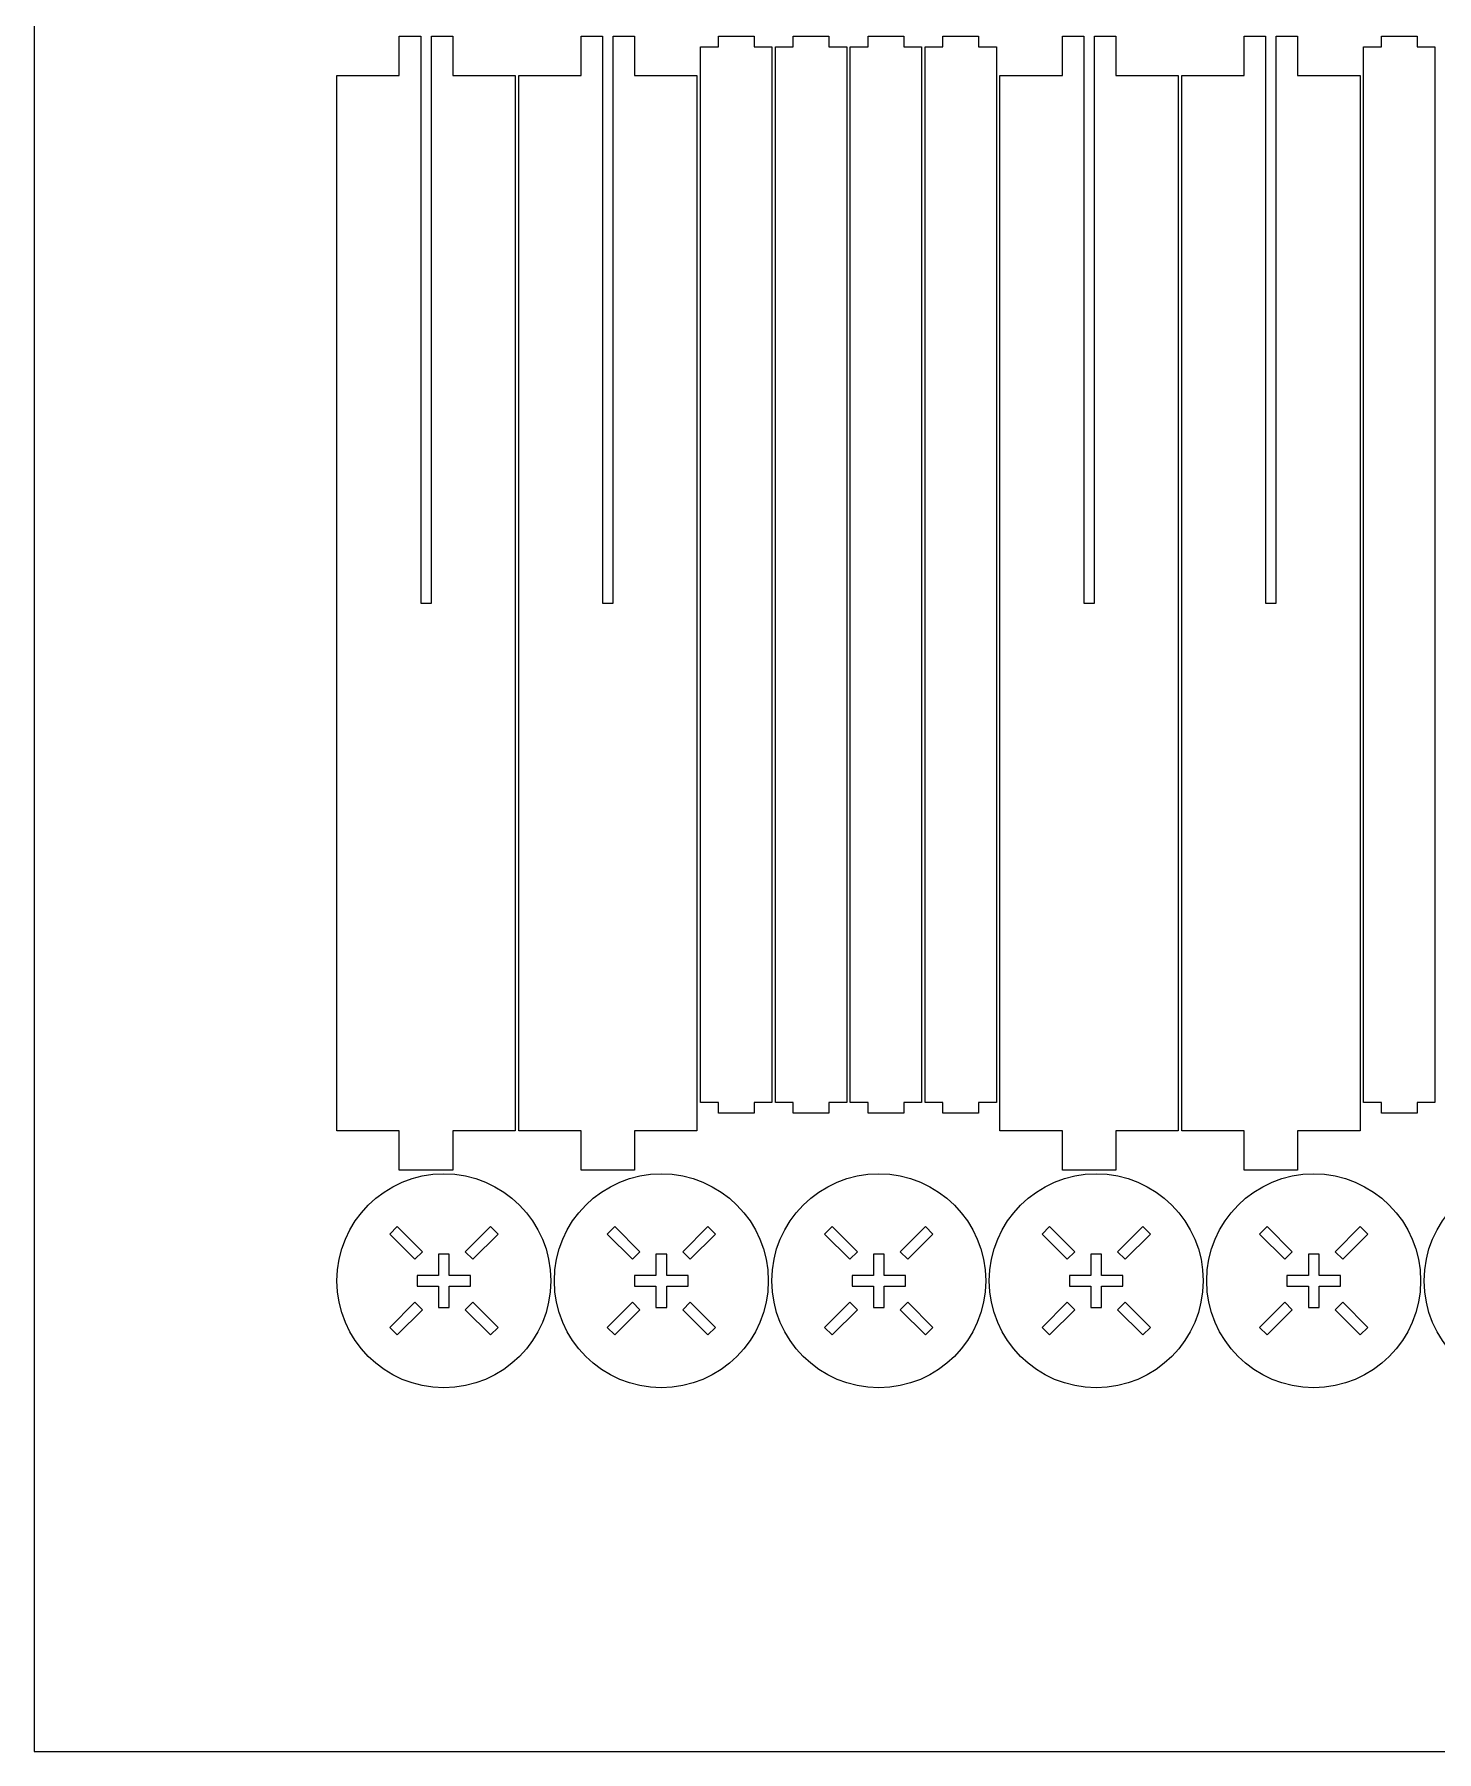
# Model space of a CAD drawing. Header units: millimetres. Extents: x -628 to 628, y -487 to 487.
# Drawn here: x -628.2 to -234.8, y -487.3 to -5.8 of the extents above; entities that cross this region are included whole.
import ezdxf

# ---------------------------------------------------------------- set-up
doc = ezdxf.new("R2010")
doc.units = ezdxf.units.MM
doc.header["$MEASUREMENT"] = 0
doc.layers.add('Camada 1', color=7, linetype='Continuous')

msp = doc.modelspace()

# ---------------------------------------------------------------- linework, layer by layer
at = {"layer": 'Camada 1', "color": 142, "lineweight": 20}
msp.add_lwpolyline([(-628.2268, -487.2956), (628.2266, -487.2956), (628.2266, 406.7844), (-628.2268, 406.7844), (-628.2268, -487.2956)], close=True, dxfattribs=at)
at = {"layer": 'Camada 1', "color": 250, "lineweight": 20}
for points, knots in [([(-543.3413, -17.2559), (-543.3413, -17.2559), (-543.3413, -313.2555), (-543.3413, -313.2555), (-543.3413, -313.2555), (-543.3413, -313.2555), (-525.8413, -313.2555), (-525.8413, -313.2555), (-525.8413, -313.2555), (-525.8413, -313.2555), (-525.8413, -324.2555), (-525.8413, -324.2555), (-525.8413, -324.2555), (-525.8413, -324.2555), (-510.8413, -324.2555), (-510.8413, -324.2555), (-510.8413, -324.2555), (-510.8413, -324.2555), (-510.8413, -313.2555), (-510.8413, -313.2555), (-510.8413, -313.2555), (-510.8413, -313.2555), (-493.3414, -313.2555), (-493.3414, -313.2555), (-493.3414, -313.2555), (-493.3414, -313.2555), (-493.3414, -17.2559), (-493.3414, -17.2559), (-493.3414, -17.2559), (-493.3414, -17.2559), (-510.8413, -17.2559), (-510.8413, -17.2559), (-510.8413, -17.2559), (-510.8413, -17.2559), (-510.8413, -6.2559), (-510.8413, -6.2559), (-510.8413, -6.2559), (-510.8413, -6.2559), (-516.8413, -6.2559), (-516.8413, -6.2559), (-516.8413, -6.2559), (-516.8413, -6.2559), (-516.8413, -165.2557), (-516.8413, -165.2557), (-516.8413, -165.2557), (-516.8413, -165.2557), (-519.8413, -165.2557), (-519.8413, -165.2557), (-519.8413, -165.2557), (-519.8413, -165.2557), (-519.8413, -6.2559), (-519.8413, -6.2559), (-519.8413, -6.2559), (-519.8413, -6.2559), (-525.8413, -6.2559), (-525.8413, -6.2559), (-525.8413, -6.2559), (-525.8413, -6.2559), (-525.8413, -17.2559), (-525.8413, -17.2559), (-525.8413, -17.2559), (-525.8413, -17.2559), (-543.3413, -17.2559), (-543.3413, -17.2559)], [0, 0, 0, 0, 0.05882353, 0.05882353, 0.05882353, 0.05882353, 0.11764706, 0.11764706, 0.11764706, 0.11764706, 0.17647059, 0.17647059, 0.17647059, 0.17647059, 0.23529412, 0.23529412, 0.23529412, 0.23529412, 0.29411765, 0.29411765, 0.29411765, 0.29411765, 0.35294118, 0.35294118, 0.35294118, 0.35294118, 0.41176471, 0.41176471, 0.41176471, 0.41176471, 0.47058824, 0.47058824, 0.47058824, 0.47058824, 0.52941176, 0.52941176, 0.52941176, 0.52941176, 0.58823529, 0.58823529, 0.58823529, 0.58823529, 0.64705882, 0.64705882, 0.64705882, 0.64705882, 0.70588235, 0.70588235, 0.70588235, 0.70588235, 0.76470588, 0.76470588, 0.76470588, 0.76470588, 0.82352941, 0.82352941, 0.82352941, 0.82352941, 0.88235294, 0.88235294, 0.88235294, 0.88235294, 1, 1, 1, 1]), ([(-492.3414, -17.2559), (-492.3414, -17.2559), (-492.3414, -313.2555), (-492.3414, -313.2555), (-492.3414, -313.2555), (-492.3414, -313.2555), (-474.8414, -313.2555), (-474.8414, -313.2555), (-474.8414, -313.2555), (-474.8414, -313.2555), (-474.8414, -324.2555), (-474.8414, -324.2555), (-474.8414, -324.2555), (-474.8414, -324.2555), (-459.8414, -324.2555), (-459.8414, -324.2555), (-459.8414, -324.2555), (-459.8414, -324.2555), (-459.8414, -313.2555), (-459.8414, -313.2555), (-459.8414, -313.2555), (-459.8414, -313.2555), (-442.3415, -313.2555), (-442.3415, -313.2555), (-442.3415, -313.2555), (-442.3415, -313.2555), (-442.3415, -17.2559), (-442.3415, -17.2559), (-442.3415, -17.2559), (-442.3415, -17.2559), (-459.8414, -17.2559), (-459.8414, -17.2559), (-459.8414, -17.2559), (-459.8414, -17.2559), (-459.8414, -6.2559), (-459.8414, -6.2559), (-459.8414, -6.2559), (-459.8414, -6.2559), (-465.8414, -6.2559), (-465.8414, -6.2559), (-465.8414, -6.2559), (-465.8414, -6.2559), (-465.8414, -165.2557), (-465.8414, -165.2557), (-465.8414, -165.2557), (-465.8414, -165.2557), (-468.8414, -165.2557), (-468.8414, -165.2557), (-468.8414, -165.2557), (-468.8414, -165.2557), (-468.8414, -6.2559), (-468.8414, -6.2559), (-468.8414, -6.2559), (-468.8414, -6.2559), (-474.8414, -6.2559), (-474.8414, -6.2559), (-474.8414, -6.2559), (-474.8414, -6.2559), (-474.8414, -17.2559), (-474.8414, -17.2559), (-474.8414, -17.2559), (-474.8414, -17.2559), (-492.3414, -17.2559), (-492.3414, -17.2559)], [0, 0, 0, 0, 0.05882353, 0.05882353, 0.05882353, 0.05882353, 0.11764706, 0.11764706, 0.11764706, 0.11764706, 0.17647059, 0.17647059, 0.17647059, 0.17647059, 0.23529412, 0.23529412, 0.23529412, 0.23529412, 0.29411765, 0.29411765, 0.29411765, 0.29411765, 0.35294118, 0.35294118, 0.35294118, 0.35294118, 0.41176471, 0.41176471, 0.41176471, 0.41176471, 0.47058824, 0.47058824, 0.47058824, 0.47058824, 0.52941176, 0.52941176, 0.52941176, 0.52941176, 0.58823529, 0.58823529, 0.58823529, 0.58823529, 0.64705882, 0.64705882, 0.64705882, 0.64705882, 0.70588235, 0.70588235, 0.70588235, 0.70588235, 0.76470588, 0.76470588, 0.76470588, 0.76470588, 0.82352941, 0.82352941, 0.82352941, 0.82352941, 0.88235294, 0.88235294, 0.88235294, 0.88235294, 1, 1, 1, 1]), ([(-441.3415, -9.2559), (-441.3415, -9.2559), (-441.3415, -305.2559), (-441.3415, -305.2559), (-441.3415, -305.2559), (-441.3415, -305.2559), (-436.3414, -305.2559), (-436.3414, -305.2559), (-436.3414, -305.2559), (-436.3414, -305.2559), (-436.3415, -308.2559), (-436.3415, -308.2559), (-436.3415, -308.2559), (-436.3415, -308.2559), (-426.3414, -308.2559), (-426.3414, -308.2559), (-426.3414, -308.2559), (-426.3414, -308.2559), (-426.3415, -305.2559), (-426.3415, -305.2559), (-426.3415, -305.2559), (-426.3415, -305.2559), (-421.3414, -305.2559), (-421.3414, -305.2559), (-421.3414, -305.2559), (-421.3414, -305.2559), (-421.3414, -9.2559), (-421.3414, -9.2559), (-421.3414, -9.2559), (-421.3414, -9.2559), (-426.3415, -9.2559), (-426.3415, -9.2559), (-426.3415, -9.2559), (-426.3415, -9.2559), (-426.3414, -6.2559), (-426.3414, -6.2559), (-426.3414, -6.2559), (-426.3414, -6.2559), (-436.3415, -6.2559), (-436.3415, -6.2559), (-436.3415, -6.2559), (-436.3415, -6.2559), (-436.3414, -9.2559), (-436.3414, -9.2559), (-436.3414, -9.2559), (-436.3414, -9.2559), (-441.3415, -9.2559), (-441.3415, -9.2559)], [0, 0, 0, 0, 0.07692308, 0.07692308, 0.07692308, 0.07692308, 0.15384615, 0.15384615, 0.15384615, 0.15384615, 0.23076923, 0.23076923, 0.23076923, 0.23076923, 0.30769231, 0.30769231, 0.30769231, 0.30769231, 0.38461538, 0.38461538, 0.38461538, 0.38461538, 0.46153846, 0.46153846, 0.46153846, 0.46153846, 0.53846154, 0.53846154, 0.53846154, 0.53846154, 0.61538462, 0.61538462, 0.61538462, 0.61538462, 0.69230769, 0.69230769, 0.69230769, 0.69230769, 0.76923077, 0.76923077, 0.76923077, 0.76923077, 0.84615385, 0.84615385, 0.84615385, 0.84615385, 1, 1, 1, 1]), ([(-420.3414, -9.2559), (-420.3414, -9.2559), (-420.3414, -305.2559), (-420.3414, -305.2559), (-420.3414, -305.2559), (-420.3414, -305.2559), (-415.3413, -305.2559), (-415.3413, -305.2559), (-415.3413, -305.2559), (-415.3413, -305.2559), (-415.3414, -308.2559), (-415.3414, -308.2559), (-415.3414, -308.2559), (-415.3414, -308.2559), (-405.3413, -308.2559), (-405.3413, -308.2559), (-405.3413, -308.2559), (-405.3413, -308.2559), (-405.3414, -305.2559), (-405.3414, -305.2559), (-405.3414, -305.2559), (-405.3414, -305.2559), (-400.3413, -305.2559), (-400.3413, -305.2559), (-400.3413, -305.2559), (-400.3413, -305.2559), (-400.3413, -9.2559), (-400.3413, -9.2559), (-400.3413, -9.2559), (-400.3413, -9.2559), (-405.3414, -9.2559), (-405.3414, -9.2559), (-405.3414, -9.2559), (-405.3414, -9.2559), (-405.3413, -6.2559), (-405.3413, -6.2559), (-405.3413, -6.2559), (-405.3413, -6.2559), (-415.3414, -6.2559), (-415.3414, -6.2559), (-415.3414, -6.2559), (-415.3414, -6.2559), (-415.3413, -9.2559), (-415.3413, -9.2559), (-415.3413, -9.2559), (-415.3413, -9.2559), (-420.3414, -9.2559), (-420.3414, -9.2559)], [0, 0, 0, 0, 0.07692308, 0.07692308, 0.07692308, 0.07692308, 0.15384615, 0.15384615, 0.15384615, 0.15384615, 0.23076923, 0.23076923, 0.23076923, 0.23076923, 0.30769231, 0.30769231, 0.30769231, 0.30769231, 0.38461538, 0.38461538, 0.38461538, 0.38461538, 0.46153846, 0.46153846, 0.46153846, 0.46153846, 0.53846154, 0.53846154, 0.53846154, 0.53846154, 0.61538462, 0.61538462, 0.61538462, 0.61538462, 0.69230769, 0.69230769, 0.69230769, 0.69230769, 0.76923077, 0.76923077, 0.76923077, 0.76923077, 0.84615385, 0.84615385, 0.84615385, 0.84615385, 1, 1, 1, 1]), ([(-399.3413, -9.2559), (-399.3413, -9.2559), (-399.3413, -305.2559), (-399.3413, -305.2559), (-399.3413, -305.2559), (-399.3413, -305.2559), (-394.3412, -305.2559), (-394.3412, -305.2559), (-394.3412, -305.2559), (-394.3412, -305.2559), (-394.3413, -308.2559), (-394.3413, -308.2559), (-394.3413, -308.2559), (-394.3413, -308.2559), (-384.3412, -308.2559), (-384.3412, -308.2559), (-384.3412, -308.2559), (-384.3412, -308.2559), (-384.3413, -305.2559), (-384.3413, -305.2559), (-384.3413, -305.2559), (-384.3413, -305.2559), (-379.3412, -305.2559), (-379.3412, -305.2559), (-379.3412, -305.2559), (-379.3412, -305.2559), (-379.3412, -9.2559), (-379.3412, -9.2559), (-379.3412, -9.2559), (-379.3412, -9.2559), (-384.3413, -9.2559), (-384.3413, -9.2559), (-384.3413, -9.2559), (-384.3413, -9.2559), (-384.3412, -6.2559), (-384.3412, -6.2559), (-384.3412, -6.2559), (-384.3412, -6.2559), (-394.3413, -6.2559), (-394.3413, -6.2559), (-394.3413, -6.2559), (-394.3413, -6.2559), (-394.3412, -9.2559), (-394.3412, -9.2559), (-394.3412, -9.2559), (-394.3412, -9.2559), (-399.3413, -9.2559), (-399.3413, -9.2559)], [0, 0, 0, 0, 0.07692308, 0.07692308, 0.07692308, 0.07692308, 0.15384615, 0.15384615, 0.15384615, 0.15384615, 0.23076923, 0.23076923, 0.23076923, 0.23076923, 0.30769231, 0.30769231, 0.30769231, 0.30769231, 0.38461538, 0.38461538, 0.38461538, 0.38461538, 0.46153846, 0.46153846, 0.46153846, 0.46153846, 0.53846154, 0.53846154, 0.53846154, 0.53846154, 0.61538462, 0.61538462, 0.61538462, 0.61538462, 0.69230769, 0.69230769, 0.69230769, 0.69230769, 0.76923077, 0.76923077, 0.76923077, 0.76923077, 0.84615385, 0.84615385, 0.84615385, 0.84615385, 1, 1, 1, 1]), ([(-378.3412, -9.2559), (-378.3412, -9.2559), (-378.3412, -305.2559), (-378.3412, -305.2559), (-378.3412, -305.2559), (-378.3412, -305.2559), (-373.3411, -305.2559), (-373.3411, -305.2559), (-373.3411, -305.2559), (-373.3411, -305.2559), (-373.3412, -308.2559), (-373.3412, -308.2559), (-373.3412, -308.2559), (-373.3412, -308.2559), (-363.3411, -308.2559), (-363.3411, -308.2559), (-363.3411, -308.2559), (-363.3411, -308.2559), (-363.3412, -305.2559), (-363.3412, -305.2559), (-363.3412, -305.2559), (-363.3412, -305.2559), (-358.3411, -305.2559), (-358.3411, -305.2559), (-358.3411, -305.2559), (-358.3411, -305.2559), (-358.3411, -9.2559), (-358.3411, -9.2559), (-358.3411, -9.2559), (-358.3411, -9.2559), (-363.3412, -9.2559), (-363.3412, -9.2559), (-363.3412, -9.2559), (-363.3412, -9.2559), (-363.3411, -6.2559), (-363.3411, -6.2559), (-363.3411, -6.2559), (-363.3411, -6.2559), (-373.3412, -6.2559), (-373.3412, -6.2559), (-373.3412, -6.2559), (-373.3412, -6.2559), (-373.3411, -9.2559), (-373.3411, -9.2559), (-373.3411, -9.2559), (-373.3411, -9.2559), (-378.3412, -9.2559), (-378.3412, -9.2559)], [0, 0, 0, 0, 0.07692308, 0.07692308, 0.07692308, 0.07692308, 0.15384615, 0.15384615, 0.15384615, 0.15384615, 0.23076923, 0.23076923, 0.23076923, 0.23076923, 0.30769231, 0.30769231, 0.30769231, 0.30769231, 0.38461538, 0.38461538, 0.38461538, 0.38461538, 0.46153846, 0.46153846, 0.46153846, 0.46153846, 0.53846154, 0.53846154, 0.53846154, 0.53846154, 0.61538462, 0.61538462, 0.61538462, 0.61538462, 0.69230769, 0.69230769, 0.69230769, 0.69230769, 0.76923077, 0.76923077, 0.76923077, 0.76923077, 0.84615385, 0.84615385, 0.84615385, 0.84615385, 1, 1, 1, 1]), ([(-357.3411, -17.2559), (-357.3411, -17.2559), (-357.3411, -313.2555), (-357.3411, -313.2555), (-357.3411, -313.2555), (-357.3411, -313.2555), (-339.8411, -313.2555), (-339.8411, -313.2555), (-339.8411, -313.2555), (-339.8411, -313.2555), (-339.8411, -324.2555), (-339.8411, -324.2555), (-339.8411, -324.2555), (-339.8411, -324.2555), (-324.8411, -324.2555), (-324.8411, -324.2555), (-324.8411, -324.2555), (-324.8411, -324.2555), (-324.8411, -313.2555), (-324.8411, -313.2555), (-324.8411, -313.2555), (-324.8411, -313.2555), (-307.3412, -313.2555), (-307.3412, -313.2555), (-307.3412, -313.2555), (-307.3412, -313.2555), (-307.3412, -17.2559), (-307.3412, -17.2559), (-307.3412, -17.2559), (-307.3412, -17.2559), (-324.8411, -17.2559), (-324.8411, -17.2559), (-324.8411, -17.2559), (-324.8411, -17.2559), (-324.8411, -6.2559), (-324.8411, -6.2559), (-324.8411, -6.2559), (-324.8411, -6.2559), (-330.8411, -6.2559), (-330.8411, -6.2559), (-330.8411, -6.2559), (-330.8411, -6.2559), (-330.8411, -165.2557), (-330.8411, -165.2557), (-330.8411, -165.2557), (-330.8411, -165.2557), (-333.8411, -165.2557), (-333.8411, -165.2557), (-333.8411, -165.2557), (-333.8411, -165.2557), (-333.8411, -6.2559), (-333.8411, -6.2559), (-333.8411, -6.2559), (-333.8411, -6.2559), (-339.8411, -6.2559), (-339.8411, -6.2559), (-339.8411, -6.2559), (-339.8411, -6.2559), (-339.8411, -17.2559), (-339.8411, -17.2559), (-339.8411, -17.2559), (-339.8411, -17.2559), (-357.3411, -17.2559), (-357.3411, -17.2559)], [0, 0, 0, 0, 0.05882353, 0.05882353, 0.05882353, 0.05882353, 0.11764706, 0.11764706, 0.11764706, 0.11764706, 0.17647059, 0.17647059, 0.17647059, 0.17647059, 0.23529412, 0.23529412, 0.23529412, 0.23529412, 0.29411765, 0.29411765, 0.29411765, 0.29411765, 0.35294118, 0.35294118, 0.35294118, 0.35294118, 0.41176471, 0.41176471, 0.41176471, 0.41176471, 0.47058824, 0.47058824, 0.47058824, 0.47058824, 0.52941176, 0.52941176, 0.52941176, 0.52941176, 0.58823529, 0.58823529, 0.58823529, 0.58823529, 0.64705882, 0.64705882, 0.64705882, 0.64705882, 0.70588235, 0.70588235, 0.70588235, 0.70588235, 0.76470588, 0.76470588, 0.76470588, 0.76470588, 0.82352941, 0.82352941, 0.82352941, 0.82352941, 0.88235294, 0.88235294, 0.88235294, 0.88235294, 1, 1, 1, 1]), ([(-306.3412, -17.2559), (-306.3412, -17.2559), (-306.3412, -313.2555), (-306.3412, -313.2555), (-306.3412, -313.2555), (-306.3412, -313.2555), (-288.8412, -313.2555), (-288.8412, -313.2555), (-288.8412, -313.2555), (-288.8412, -313.2555), (-288.8412, -324.2555), (-288.8412, -324.2555), (-288.8412, -324.2555), (-288.8412, -324.2555), (-273.8412, -324.2555), (-273.8412, -324.2555), (-273.8412, -324.2555), (-273.8412, -324.2555), (-273.8412, -313.2555), (-273.8412, -313.2555), (-273.8412, -313.2555), (-273.8412, -313.2555), (-256.3413, -313.2555), (-256.3413, -313.2555), (-256.3413, -313.2555), (-256.3413, -313.2555), (-256.3413, -17.2559), (-256.3413, -17.2559), (-256.3413, -17.2559), (-256.3413, -17.2559), (-273.8412, -17.2559), (-273.8412, -17.2559), (-273.8412, -17.2559), (-273.8412, -17.2559), (-273.8412, -6.2559), (-273.8412, -6.2559), (-273.8412, -6.2559), (-273.8412, -6.2559), (-279.8412, -6.2559), (-279.8412, -6.2559), (-279.8412, -6.2559), (-279.8412, -6.2559), (-279.8412, -165.2557), (-279.8412, -165.2557), (-279.8412, -165.2557), (-279.8412, -165.2557), (-282.8412, -165.2557), (-282.8412, -165.2557), (-282.8412, -165.2557), (-282.8412, -165.2557), (-282.8412, -6.2559), (-282.8412, -6.2559), (-282.8412, -6.2559), (-282.8412, -6.2559), (-288.8412, -6.2559), (-288.8412, -6.2559), (-288.8412, -6.2559), (-288.8412, -6.2559), (-288.8412, -17.2559), (-288.8412, -17.2559), (-288.8412, -17.2559), (-288.8412, -17.2559), (-306.3412, -17.2559), (-306.3412, -17.2559)], [0, 0, 0, 0, 0.05882353, 0.05882353, 0.05882353, 0.05882353, 0.11764706, 0.11764706, 0.11764706, 0.11764706, 0.17647059, 0.17647059, 0.17647059, 0.17647059, 0.23529412, 0.23529412, 0.23529412, 0.23529412, 0.29411765, 0.29411765, 0.29411765, 0.29411765, 0.35294118, 0.35294118, 0.35294118, 0.35294118, 0.41176471, 0.41176471, 0.41176471, 0.41176471, 0.47058824, 0.47058824, 0.47058824, 0.47058824, 0.52941176, 0.52941176, 0.52941176, 0.52941176, 0.58823529, 0.58823529, 0.58823529, 0.58823529, 0.64705882, 0.64705882, 0.64705882, 0.64705882, 0.70588235, 0.70588235, 0.70588235, 0.70588235, 0.76470588, 0.76470588, 0.76470588, 0.76470588, 0.82352941, 0.82352941, 0.82352941, 0.82352941, 0.88235294, 0.88235294, 0.88235294, 0.88235294, 1, 1, 1, 1]), ([(-255.3413, -9.2559), (-255.3413, -9.2559), (-255.3413, -305.2559), (-255.3413, -305.2559), (-255.3413, -305.2559), (-255.3413, -305.2559), (-250.3412, -305.2559), (-250.3412, -305.2559), (-250.3412, -305.2559), (-250.3412, -305.2559), (-250.3413, -308.2559), (-250.3413, -308.2559), (-250.3413, -308.2559), (-250.3413, -308.2559), (-240.3412, -308.2559), (-240.3412, -308.2559), (-240.3412, -308.2559), (-240.3412, -308.2559), (-240.3413, -305.2559), (-240.3413, -305.2559), (-240.3413, -305.2559), (-240.3413, -305.2559), (-235.3412, -305.2559), (-235.3412, -305.2559), (-235.3412, -305.2559), (-235.3412, -305.2559), (-235.3412, -9.2559), (-235.3412, -9.2559), (-235.3412, -9.2559), (-235.3412, -9.2559), (-240.3413, -9.2559), (-240.3413, -9.2559), (-240.3413, -9.2559), (-240.3413, -9.2559), (-240.3412, -6.2559), (-240.3412, -6.2559), (-240.3412, -6.2559), (-240.3412, -6.2559), (-250.3413, -6.2559), (-250.3413, -6.2559), (-250.3413, -6.2559), (-250.3413, -6.2559), (-250.3412, -9.2559), (-250.3412, -9.2559), (-250.3412, -9.2559), (-250.3412, -9.2559), (-255.3413, -9.2559), (-255.3413, -9.2559)], [0, 0, 0, 0, 0.07692308, 0.07692308, 0.07692308, 0.07692308, 0.15384615, 0.15384615, 0.15384615, 0.15384615, 0.23076923, 0.23076923, 0.23076923, 0.23076923, 0.30769231, 0.30769231, 0.30769231, 0.30769231, 0.38461538, 0.38461538, 0.38461538, 0.38461538, 0.46153846, 0.46153846, 0.46153846, 0.46153846, 0.53846154, 0.53846154, 0.53846154, 0.53846154, 0.61538462, 0.61538462, 0.61538462, 0.61538462, 0.69230769, 0.69230769, 0.69230769, 0.69230769, 0.76923077, 0.76923077, 0.76923077, 0.76923077, 0.84615385, 0.84615385, 0.84615385, 0.84615385, 1, 1, 1, 1]), ([(-483.3414, -355.2555), (-483.3414, -338.687), (-496.7728, -325.2555), (-513.3413, -325.2555), (-513.3413, -325.2555), (-529.9098, -325.2555), (-543.3413, -338.6869), (-543.3413, -355.2554), (-543.3413, -355.2554), (-543.3413, -371.8238), (-529.9099, -385.2553), (-513.3414, -385.2554), (-513.3414, -385.2554), (-496.773, -385.2555), (-483.3415, -371.8241), (-483.3414, -355.2555)], [0, 0, 0, 0, 0.2, 0.2, 0.2, 0.2, 0.4, 0.4, 0.4, 0.4, 0.6, 0.6, 0.6, 0.6, 1, 1, 1, 1]), ([(-422.3415, -355.2555), (-422.3415, -338.687), (-435.7729, -325.2555), (-452.3414, -325.2555), (-452.3414, -325.2555), (-468.9099, -325.2555), (-482.3414, -338.6869), (-482.3414, -355.2554), (-482.3414, -355.2554), (-482.3414, -371.8238), (-468.91, -385.2553), (-452.3415, -385.2554), (-452.3415, -385.2554), (-435.7731, -385.2555), (-422.3416, -371.8241), (-422.3415, -355.2555)], [0, 0, 0, 0, 0.2, 0.2, 0.2, 0.2, 0.4, 0.4, 0.4, 0.4, 0.6, 0.6, 0.6, 0.6, 1, 1, 1, 1]), ([(-361.3416, -355.2555), (-361.3416, -338.687), (-374.773, -325.2555), (-391.3415, -325.2555), (-391.3415, -325.2555), (-407.91, -325.2555), (-421.3415, -338.6869), (-421.3415, -355.2554), (-421.3415, -355.2554), (-421.3415, -371.8238), (-407.9101, -385.2553), (-391.3416, -385.2554), (-391.3416, -385.2554), (-374.7732, -385.2555), (-361.3417, -371.8241), (-361.3416, -355.2555)], [0, 0, 0, 0, 0.2, 0.2, 0.2, 0.2, 0.4, 0.4, 0.4, 0.4, 0.6, 0.6, 0.6, 0.6, 1, 1, 1, 1]), ([(-300.3417, -355.2555), (-300.3417, -338.687), (-313.7731, -325.2555), (-330.3416, -325.2555), (-330.3416, -325.2555), (-346.9101, -325.2555), (-360.3416, -338.6869), (-360.3416, -355.2554), (-360.3416, -355.2554), (-360.3416, -371.8238), (-346.9102, -385.2553), (-330.3417, -385.2554), (-330.3417, -385.2554), (-313.7733, -385.2555), (-300.3418, -371.8241), (-300.3417, -355.2555)], [0, 0, 0, 0, 0.2, 0.2, 0.2, 0.2, 0.4, 0.4, 0.4, 0.4, 0.6, 0.6, 0.6, 0.6, 1, 1, 1, 1]), ([(-239.3418, -355.2555), (-239.3418, -338.687), (-252.7732, -325.2555), (-269.3417, -325.2555), (-269.3417, -325.2555), (-285.9102, -325.2555), (-299.3417, -338.6869), (-299.3417, -355.2554), (-299.3417, -355.2554), (-299.3417, -371.8238), (-285.9103, -385.2553), (-269.3418, -385.2554), (-269.3418, -385.2554), (-252.7734, -385.2555), (-239.3419, -371.8241), (-239.3418, -355.2555)], [0, 0, 0, 0, 0.2, 0.2, 0.2, 0.2, 0.4, 0.4, 0.4, 0.4, 0.6, 0.6, 0.6, 0.6, 1, 1, 1, 1]), ([(-178.3419, -355.2555), (-178.3419, -338.687), (-191.7733, -325.2555), (-208.3418, -325.2555), (-208.3418, -325.2555), (-224.9103, -325.2555), (-238.3418, -338.6869), (-238.3418, -355.2554), (-238.3418, -355.2554), (-238.3418, -371.8238), (-224.9104, -385.2553), (-208.3419, -385.2554), (-208.3419, -385.2554), (-191.7735, -385.2555), (-178.342, -371.8241), (-178.3419, -355.2555)], [0, 0, 0, 0, 0.2, 0.2, 0.2, 0.2, 0.4, 0.4, 0.4, 0.4, 0.6, 0.6, 0.6, 0.6, 1, 1, 1, 1]), ([(-526.4228, -340.0527), (-526.4228, -340.0527), (-519.3517, -347.1238), (-519.3517, -347.1238), (-519.3517, -347.1238), (-519.3517, -347.1238), (-521.473, -349.2451), (-521.473, -349.2451), (-521.473, -349.2451), (-521.473, -349.2451), (-528.5441, -342.174), (-528.5441, -342.174), (-528.5441, -342.174), (-528.5441, -342.174), (-526.4228, -340.0527), (-526.4228, -340.0527)], [0, 0, 0, 0, 0.2, 0.2, 0.2, 0.2, 0.4, 0.4, 0.4, 0.4, 0.6, 0.6, 0.6, 0.6, 1, 1, 1, 1]), ([(-498.1386, -342.174), (-498.1386, -342.174), (-505.2096, -349.2451), (-505.2096, -349.2451), (-505.2096, -349.2451), (-505.2096, -349.2451), (-507.3309, -347.1238), (-507.3309, -347.1238), (-507.3309, -347.1238), (-507.3309, -347.1238), (-500.2599, -340.0527), (-500.2599, -340.0527), (-500.2599, -340.0527), (-500.2599, -340.0527), (-498.1386, -342.174), (-498.1386, -342.174)], [0, 0, 0, 0, 0.2, 0.2, 0.2, 0.2, 0.4, 0.4, 0.4, 0.4, 0.6, 0.6, 0.6, 0.6, 1, 1, 1, 1]), ([(-465.4229, -340.0527), (-465.4229, -340.0527), (-458.3518, -347.1238), (-458.3518, -347.1238), (-458.3518, -347.1238), (-458.3518, -347.1238), (-460.4731, -349.2451), (-460.4731, -349.2451), (-460.4731, -349.2451), (-460.4731, -349.2451), (-467.5442, -342.174), (-467.5442, -342.174), (-467.5442, -342.174), (-467.5442, -342.174), (-465.4229, -340.0527), (-465.4229, -340.0527)], [0, 0, 0, 0, 0.2, 0.2, 0.2, 0.2, 0.4, 0.4, 0.4, 0.4, 0.6, 0.6, 0.6, 0.6, 1, 1, 1, 1]), ([(-437.1387, -342.174), (-437.1387, -342.174), (-444.2097, -349.2451), (-444.2097, -349.2451), (-444.2097, -349.2451), (-444.2097, -349.2451), (-446.331, -347.1238), (-446.331, -347.1238), (-446.331, -347.1238), (-446.331, -347.1238), (-439.26, -340.0527), (-439.26, -340.0527), (-439.26, -340.0527), (-439.26, -340.0527), (-437.1387, -342.174), (-437.1387, -342.174)], [0, 0, 0, 0, 0.2, 0.2, 0.2, 0.2, 0.4, 0.4, 0.4, 0.4, 0.6, 0.6, 0.6, 0.6, 1, 1, 1, 1]), ([(-404.423, -340.0527), (-404.423, -340.0527), (-397.3519, -347.1238), (-397.3519, -347.1238), (-397.3519, -347.1238), (-397.3519, -347.1238), (-399.4732, -349.2451), (-399.4732, -349.2451), (-399.4732, -349.2451), (-399.4732, -349.2451), (-406.5443, -342.174), (-406.5443, -342.174), (-406.5443, -342.174), (-406.5443, -342.174), (-404.423, -340.0527), (-404.423, -340.0527)], [0, 0, 0, 0, 0.2, 0.2, 0.2, 0.2, 0.4, 0.4, 0.4, 0.4, 0.6, 0.6, 0.6, 0.6, 1, 1, 1, 1]), ([(-376.1388, -342.174), (-376.1388, -342.174), (-383.2098, -349.2451), (-383.2098, -349.2451), (-383.2098, -349.2451), (-383.2098, -349.2451), (-385.3311, -347.1238), (-385.3311, -347.1238), (-385.3311, -347.1238), (-385.3311, -347.1238), (-378.2601, -340.0527), (-378.2601, -340.0527), (-378.2601, -340.0527), (-378.2601, -340.0527), (-376.1388, -342.174), (-376.1388, -342.174)], [0, 0, 0, 0, 0.2, 0.2, 0.2, 0.2, 0.4, 0.4, 0.4, 0.4, 0.6, 0.6, 0.6, 0.6, 1, 1, 1, 1]), ([(-343.4231, -340.0527), (-343.4231, -340.0527), (-336.352, -347.1238), (-336.352, -347.1238), (-336.352, -347.1238), (-336.352, -347.1238), (-338.4733, -349.2451), (-338.4733, -349.2451), (-338.4733, -349.2451), (-338.4733, -349.2451), (-345.5444, -342.174), (-345.5444, -342.174), (-345.5444, -342.174), (-345.5444, -342.174), (-343.4231, -340.0527), (-343.4231, -340.0527)], [0, 0, 0, 0, 0.2, 0.2, 0.2, 0.2, 0.4, 0.4, 0.4, 0.4, 0.6, 0.6, 0.6, 0.6, 1, 1, 1, 1]), ([(-315.1389, -342.174), (-315.1389, -342.174), (-322.2099, -349.2451), (-322.2099, -349.2451), (-322.2099, -349.2451), (-322.2099, -349.2451), (-324.3312, -347.1238), (-324.3312, -347.1238), (-324.3312, -347.1238), (-324.3312, -347.1238), (-317.2602, -340.0527), (-317.2602, -340.0527), (-317.2602, -340.0527), (-317.2602, -340.0527), (-315.1389, -342.174), (-315.1389, -342.174)], [0, 0, 0, 0, 0.2, 0.2, 0.2, 0.2, 0.4, 0.4, 0.4, 0.4, 0.6, 0.6, 0.6, 0.6, 1, 1, 1, 1]), ([(-282.4232, -340.0527), (-282.4232, -340.0527), (-275.3521, -347.1238), (-275.3521, -347.1238), (-275.3521, -347.1238), (-275.3521, -347.1238), (-277.4734, -349.2451), (-277.4734, -349.2451), (-277.4734, -349.2451), (-277.4734, -349.2451), (-284.5445, -342.174), (-284.5445, -342.174), (-284.5445, -342.174), (-284.5445, -342.174), (-282.4232, -340.0527), (-282.4232, -340.0527)], [0, 0, 0, 0, 0.2, 0.2, 0.2, 0.2, 0.4, 0.4, 0.4, 0.4, 0.6, 0.6, 0.6, 0.6, 1, 1, 1, 1]), ([(-254.139, -342.174), (-254.139, -342.174), (-261.21, -349.2451), (-261.21, -349.2451), (-261.21, -349.2451), (-261.21, -349.2451), (-263.3313, -347.1238), (-263.3313, -347.1238), (-263.3313, -347.1238), (-263.3313, -347.1238), (-256.2603, -340.0527), (-256.2603, -340.0527), (-256.2603, -340.0527), (-256.2603, -340.0527), (-254.139, -342.174), (-254.139, -342.174)], [0, 0, 0, 0, 0.2, 0.2, 0.2, 0.2, 0.4, 0.4, 0.4, 0.4, 0.6, 0.6, 0.6, 0.6, 1, 1, 1, 1]), ([(-505.8413, -353.7555), (-505.8413, -353.7555), (-505.8413, -356.7555), (-505.8413, -356.7555), (-505.8413, -356.7555), (-505.8413, -356.7555), (-511.8413, -356.7555), (-511.8413, -356.7555), (-511.8413, -356.7555), (-511.8413, -356.7555), (-511.8413, -362.7555), (-511.8413, -362.7555), (-511.8413, -362.7555), (-511.8413, -362.7555), (-514.8413, -362.7555), (-514.8413, -362.7555), (-514.8413, -362.7555), (-514.8413, -362.7555), (-514.8413, -356.7555), (-514.8413, -356.7555), (-514.8413, -356.7555), (-514.8413, -356.7555), (-520.8413, -356.7555), (-520.8413, -356.7555), (-520.8413, -356.7555), (-520.8413, -356.7555), (-520.8413, -353.7555), (-520.8413, -353.7555), (-520.8413, -353.7555), (-520.8413, -353.7555), (-514.8413, -353.7555), (-514.8413, -353.7555), (-514.8413, -353.7555), (-514.8413, -353.7555), (-514.8413, -347.7555), (-514.8413, -347.7555), (-514.8413, -347.7555), (-514.8413, -347.7555), (-511.8413, -347.7555), (-511.8413, -347.7555), (-511.8413, -347.7555), (-511.8413, -347.7555), (-511.8413, -353.7555), (-511.8413, -353.7555), (-511.8413, -353.7555), (-511.8413, -353.7555), (-505.8413, -353.7555), (-505.8413, -353.7555)], [0, 0, 0, 0, 0.07692308, 0.07692308, 0.07692308, 0.07692308, 0.15384615, 0.15384615, 0.15384615, 0.15384615, 0.23076923, 0.23076923, 0.23076923, 0.23076923, 0.30769231, 0.30769231, 0.30769231, 0.30769231, 0.38461538, 0.38461538, 0.38461538, 0.38461538, 0.46153846, 0.46153846, 0.46153846, 0.46153846, 0.53846154, 0.53846154, 0.53846154, 0.53846154, 0.61538462, 0.61538462, 0.61538462, 0.61538462, 0.69230769, 0.69230769, 0.69230769, 0.69230769, 0.76923077, 0.76923077, 0.76923077, 0.76923077, 0.84615385, 0.84615385, 0.84615385, 0.84615385, 1, 1, 1, 1]), ([(-444.8414, -353.7555), (-444.8414, -353.7555), (-444.8414, -356.7555), (-444.8414, -356.7555), (-444.8414, -356.7555), (-444.8414, -356.7555), (-450.8414, -356.7555), (-450.8414, -356.7555), (-450.8414, -356.7555), (-450.8414, -356.7555), (-450.8414, -362.7555), (-450.8414, -362.7555), (-450.8414, -362.7555), (-450.8414, -362.7555), (-453.8414, -362.7555), (-453.8414, -362.7555), (-453.8414, -362.7555), (-453.8414, -362.7555), (-453.8414, -356.7555), (-453.8414, -356.7555), (-453.8414, -356.7555), (-453.8414, -356.7555), (-459.8414, -356.7555), (-459.8414, -356.7555), (-459.8414, -356.7555), (-459.8414, -356.7555), (-459.8414, -353.7555), (-459.8414, -353.7555), (-459.8414, -353.7555), (-459.8414, -353.7555), (-453.8414, -353.7555), (-453.8414, -353.7555), (-453.8414, -353.7555), (-453.8414, -353.7555), (-453.8414, -347.7555), (-453.8414, -347.7555), (-453.8414, -347.7555), (-453.8414, -347.7555), (-450.8414, -347.7555), (-450.8414, -347.7555), (-450.8414, -347.7555), (-450.8414, -347.7555), (-450.8414, -353.7555), (-450.8414, -353.7555), (-450.8414, -353.7555), (-450.8414, -353.7555), (-444.8414, -353.7555), (-444.8414, -353.7555)], [0, 0, 0, 0, 0.07692308, 0.07692308, 0.07692308, 0.07692308, 0.15384615, 0.15384615, 0.15384615, 0.15384615, 0.23076923, 0.23076923, 0.23076923, 0.23076923, 0.30769231, 0.30769231, 0.30769231, 0.30769231, 0.38461538, 0.38461538, 0.38461538, 0.38461538, 0.46153846, 0.46153846, 0.46153846, 0.46153846, 0.53846154, 0.53846154, 0.53846154, 0.53846154, 0.61538462, 0.61538462, 0.61538462, 0.61538462, 0.69230769, 0.69230769, 0.69230769, 0.69230769, 0.76923077, 0.76923077, 0.76923077, 0.76923077, 0.84615385, 0.84615385, 0.84615385, 0.84615385, 1, 1, 1, 1]), ([(-383.8415, -353.7555), (-383.8415, -353.7555), (-383.8415, -356.7555), (-383.8415, -356.7555), (-383.8415, -356.7555), (-383.8415, -356.7555), (-389.8415, -356.7555), (-389.8415, -356.7555), (-389.8415, -356.7555), (-389.8415, -356.7555), (-389.8415, -362.7555), (-389.8415, -362.7555), (-389.8415, -362.7555), (-389.8415, -362.7555), (-392.8415, -362.7555), (-392.8415, -362.7555), (-392.8415, -362.7555), (-392.8415, -362.7555), (-392.8415, -356.7555), (-392.8415, -356.7555), (-392.8415, -356.7555), (-392.8415, -356.7555), (-398.8415, -356.7555), (-398.8415, -356.7555), (-398.8415, -356.7555), (-398.8415, -356.7555), (-398.8415, -353.7555), (-398.8415, -353.7555), (-398.8415, -353.7555), (-398.8415, -353.7555), (-392.8415, -353.7555), (-392.8415, -353.7555), (-392.8415, -353.7555), (-392.8415, -353.7555), (-392.8415, -347.7555), (-392.8415, -347.7555), (-392.8415, -347.7555), (-392.8415, -347.7555), (-389.8415, -347.7555), (-389.8415, -347.7555), (-389.8415, -347.7555), (-389.8415, -347.7555), (-389.8415, -353.7555), (-389.8415, -353.7555), (-389.8415, -353.7555), (-389.8415, -353.7555), (-383.8415, -353.7555), (-383.8415, -353.7555)], [0, 0, 0, 0, 0.07692308, 0.07692308, 0.07692308, 0.07692308, 0.15384615, 0.15384615, 0.15384615, 0.15384615, 0.23076923, 0.23076923, 0.23076923, 0.23076923, 0.30769231, 0.30769231, 0.30769231, 0.30769231, 0.38461538, 0.38461538, 0.38461538, 0.38461538, 0.46153846, 0.46153846, 0.46153846, 0.46153846, 0.53846154, 0.53846154, 0.53846154, 0.53846154, 0.61538462, 0.61538462, 0.61538462, 0.61538462, 0.69230769, 0.69230769, 0.69230769, 0.69230769, 0.76923077, 0.76923077, 0.76923077, 0.76923077, 0.84615385, 0.84615385, 0.84615385, 0.84615385, 1, 1, 1, 1]), ([(-322.8416, -353.7555), (-322.8416, -353.7555), (-322.8416, -356.7555), (-322.8416, -356.7555), (-322.8416, -356.7555), (-322.8416, -356.7555), (-328.8416, -356.7555), (-328.8416, -356.7555), (-328.8416, -356.7555), (-328.8416, -356.7555), (-328.8416, -362.7555), (-328.8416, -362.7555), (-328.8416, -362.7555), (-328.8416, -362.7555), (-331.8416, -362.7555), (-331.8416, -362.7555), (-331.8416, -362.7555), (-331.8416, -362.7555), (-331.8416, -356.7555), (-331.8416, -356.7555), (-331.8416, -356.7555), (-331.8416, -356.7555), (-337.8416, -356.7555), (-337.8416, -356.7555), (-337.8416, -356.7555), (-337.8416, -356.7555), (-337.8416, -353.7555), (-337.8416, -353.7555), (-337.8416, -353.7555), (-337.8416, -353.7555), (-331.8416, -353.7555), (-331.8416, -353.7555), (-331.8416, -353.7555), (-331.8416, -353.7555), (-331.8416, -347.7555), (-331.8416, -347.7555), (-331.8416, -347.7555), (-331.8416, -347.7555), (-328.8416, -347.7555), (-328.8416, -347.7555), (-328.8416, -347.7555), (-328.8416, -347.7555), (-328.8416, -353.7555), (-328.8416, -353.7555), (-328.8416, -353.7555), (-328.8416, -353.7555), (-322.8416, -353.7555), (-322.8416, -353.7555)], [0, 0, 0, 0, 0.07692308, 0.07692308, 0.07692308, 0.07692308, 0.15384615, 0.15384615, 0.15384615, 0.15384615, 0.23076923, 0.23076923, 0.23076923, 0.23076923, 0.30769231, 0.30769231, 0.30769231, 0.30769231, 0.38461538, 0.38461538, 0.38461538, 0.38461538, 0.46153846, 0.46153846, 0.46153846, 0.46153846, 0.53846154, 0.53846154, 0.53846154, 0.53846154, 0.61538462, 0.61538462, 0.61538462, 0.61538462, 0.69230769, 0.69230769, 0.69230769, 0.69230769, 0.76923077, 0.76923077, 0.76923077, 0.76923077, 0.84615385, 0.84615385, 0.84615385, 0.84615385, 1, 1, 1, 1]), ([(-261.8417, -353.7555), (-261.8417, -353.7555), (-261.8417, -356.7555), (-261.8417, -356.7555), (-261.8417, -356.7555), (-261.8417, -356.7555), (-267.8417, -356.7555), (-267.8417, -356.7555), (-267.8417, -356.7555), (-267.8417, -356.7555), (-267.8417, -362.7555), (-267.8417, -362.7555), (-267.8417, -362.7555), (-267.8417, -362.7555), (-270.8417, -362.7555), (-270.8417, -362.7555), (-270.8417, -362.7555), (-270.8417, -362.7555), (-270.8417, -356.7555), (-270.8417, -356.7555), (-270.8417, -356.7555), (-270.8417, -356.7555), (-276.8417, -356.7555), (-276.8417, -356.7555), (-276.8417, -356.7555), (-276.8417, -356.7555), (-276.8417, -353.7555), (-276.8417, -353.7555), (-276.8417, -353.7555), (-276.8417, -353.7555), (-270.8417, -353.7555), (-270.8417, -353.7555), (-270.8417, -353.7555), (-270.8417, -353.7555), (-270.8417, -347.7555), (-270.8417, -347.7555), (-270.8417, -347.7555), (-270.8417, -347.7555), (-267.8417, -347.7555), (-267.8417, -347.7555), (-267.8417, -347.7555), (-267.8417, -347.7555), (-267.8417, -353.7555), (-267.8417, -353.7555), (-267.8417, -353.7555), (-267.8417, -353.7555), (-261.8417, -353.7555), (-261.8417, -353.7555)], [0, 0, 0, 0, 0.07692308, 0.07692308, 0.07692308, 0.07692308, 0.15384615, 0.15384615, 0.15384615, 0.15384615, 0.23076923, 0.23076923, 0.23076923, 0.23076923, 0.30769231, 0.30769231, 0.30769231, 0.30769231, 0.38461538, 0.38461538, 0.38461538, 0.38461538, 0.46153846, 0.46153846, 0.46153846, 0.46153846, 0.53846154, 0.53846154, 0.53846154, 0.53846154, 0.61538462, 0.61538462, 0.61538462, 0.61538462, 0.69230769, 0.69230769, 0.69230769, 0.69230769, 0.76923077, 0.76923077, 0.76923077, 0.76923077, 0.84615385, 0.84615385, 0.84615385, 0.84615385, 1, 1, 1, 1]), ([(-521.473, -361.2659), (-521.473, -361.2659), (-519.3517, -363.3872), (-519.3517, -363.3872), (-519.3517, -363.3872), (-519.3517, -363.3872), (-526.4228, -370.4582), (-526.4228, -370.4582), (-526.4228, -370.4582), (-526.4228, -370.4582), (-528.5441, -368.3369), (-528.5441, -368.3369), (-528.5441, -368.3369), (-528.5441, -368.3369), (-521.473, -361.2659), (-521.473, -361.2659)], [0, 0, 0, 0, 0.2, 0.2, 0.2, 0.2, 0.4, 0.4, 0.4, 0.4, 0.6, 0.6, 0.6, 0.6, 1, 1, 1, 1]), ([(-505.2096, -361.2659), (-505.2096, -361.2659), (-498.1386, -368.3369), (-498.1386, -368.3369), (-498.1386, -368.3369), (-498.1386, -368.3369), (-500.2599, -370.4582), (-500.2599, -370.4582), (-500.2599, -370.4582), (-500.2599, -370.4582), (-507.3309, -363.3872), (-507.3309, -363.3872), (-507.3309, -363.3872), (-507.3309, -363.3872), (-505.2096, -361.2659), (-505.2096, -361.2659)], [0, 0, 0, 0, 0.2, 0.2, 0.2, 0.2, 0.4, 0.4, 0.4, 0.4, 0.6, 0.6, 0.6, 0.6, 1, 1, 1, 1]), ([(-460.4731, -361.2659), (-460.4731, -361.2659), (-458.3518, -363.3872), (-458.3518, -363.3872), (-458.3518, -363.3872), (-458.3518, -363.3872), (-465.4229, -370.4582), (-465.4229, -370.4582), (-465.4229, -370.4582), (-465.4229, -370.4582), (-467.5442, -368.3369), (-467.5442, -368.3369), (-467.5442, -368.3369), (-467.5442, -368.3369), (-460.4731, -361.2659), (-460.4731, -361.2659)], [0, 0, 0, 0, 0.2, 0.2, 0.2, 0.2, 0.4, 0.4, 0.4, 0.4, 0.6, 0.6, 0.6, 0.6, 1, 1, 1, 1]), ([(-444.2097, -361.2659), (-444.2097, -361.2659), (-437.1387, -368.3369), (-437.1387, -368.3369), (-437.1387, -368.3369), (-437.1387, -368.3369), (-439.26, -370.4582), (-439.26, -370.4582), (-439.26, -370.4582), (-439.26, -370.4582), (-446.331, -363.3872), (-446.331, -363.3872), (-446.331, -363.3872), (-446.331, -363.3872), (-444.2097, -361.2659), (-444.2097, -361.2659)], [0, 0, 0, 0, 0.2, 0.2, 0.2, 0.2, 0.4, 0.4, 0.4, 0.4, 0.6, 0.6, 0.6, 0.6, 1, 1, 1, 1]), ([(-399.4732, -361.2659), (-399.4732, -361.2659), (-397.3519, -363.3872), (-397.3519, -363.3872), (-397.3519, -363.3872), (-397.3519, -363.3872), (-404.423, -370.4582), (-404.423, -370.4582), (-404.423, -370.4582), (-404.423, -370.4582), (-406.5443, -368.3369), (-406.5443, -368.3369), (-406.5443, -368.3369), (-406.5443, -368.3369), (-399.4732, -361.2659), (-399.4732, -361.2659)], [0, 0, 0, 0, 0.2, 0.2, 0.2, 0.2, 0.4, 0.4, 0.4, 0.4, 0.6, 0.6, 0.6, 0.6, 1, 1, 1, 1]), ([(-383.2098, -361.2659), (-383.2098, -361.2659), (-376.1388, -368.3369), (-376.1388, -368.3369), (-376.1388, -368.3369), (-376.1388, -368.3369), (-378.2601, -370.4582), (-378.2601, -370.4582), (-378.2601, -370.4582), (-378.2601, -370.4582), (-385.3311, -363.3872), (-385.3311, -363.3872), (-385.3311, -363.3872), (-385.3311, -363.3872), (-383.2098, -361.2659), (-383.2098, -361.2659)], [0, 0, 0, 0, 0.2, 0.2, 0.2, 0.2, 0.4, 0.4, 0.4, 0.4, 0.6, 0.6, 0.6, 0.6, 1, 1, 1, 1]), ([(-338.4733, -361.2659), (-338.4733, -361.2659), (-336.352, -363.3872), (-336.352, -363.3872), (-336.352, -363.3872), (-336.352, -363.3872), (-343.4231, -370.4582), (-343.4231, -370.4582), (-343.4231, -370.4582), (-343.4231, -370.4582), (-345.5444, -368.3369), (-345.5444, -368.3369), (-345.5444, -368.3369), (-345.5444, -368.3369), (-338.4733, -361.2659), (-338.4733, -361.2659)], [0, 0, 0, 0, 0.2, 0.2, 0.2, 0.2, 0.4, 0.4, 0.4, 0.4, 0.6, 0.6, 0.6, 0.6, 1, 1, 1, 1]), ([(-322.2099, -361.2659), (-322.2099, -361.2659), (-315.1389, -368.3369), (-315.1389, -368.3369), (-315.1389, -368.3369), (-315.1389, -368.3369), (-317.2602, -370.4582), (-317.2602, -370.4582), (-317.2602, -370.4582), (-317.2602, -370.4582), (-324.3312, -363.3872), (-324.3312, -363.3872), (-324.3312, -363.3872), (-324.3312, -363.3872), (-322.2099, -361.2659), (-322.2099, -361.2659)], [0, 0, 0, 0, 0.2, 0.2, 0.2, 0.2, 0.4, 0.4, 0.4, 0.4, 0.6, 0.6, 0.6, 0.6, 1, 1, 1, 1]), ([(-277.4734, -361.2659), (-277.4734, -361.2659), (-275.3521, -363.3872), (-275.3521, -363.3872), (-275.3521, -363.3872), (-275.3521, -363.3872), (-282.4232, -370.4582), (-282.4232, -370.4582), (-282.4232, -370.4582), (-282.4232, -370.4582), (-284.5445, -368.3369), (-284.5445, -368.3369), (-284.5445, -368.3369), (-284.5445, -368.3369), (-277.4734, -361.2659), (-277.4734, -361.2659)], [0, 0, 0, 0, 0.2, 0.2, 0.2, 0.2, 0.4, 0.4, 0.4, 0.4, 0.6, 0.6, 0.6, 0.6, 1, 1, 1, 1]), ([(-261.21, -361.2659), (-261.21, -361.2659), (-254.139, -368.3369), (-254.139, -368.3369), (-254.139, -368.3369), (-254.139, -368.3369), (-256.2603, -370.4582), (-256.2603, -370.4582), (-256.2603, -370.4582), (-256.2603, -370.4582), (-263.3313, -363.3872), (-263.3313, -363.3872), (-263.3313, -363.3872), (-263.3313, -363.3872), (-261.21, -361.2659), (-261.21, -361.2659)], [0, 0, 0, 0, 0.2, 0.2, 0.2, 0.2, 0.4, 0.4, 0.4, 0.4, 0.6, 0.6, 0.6, 0.6, 1, 1, 1, 1])]:
    msp.add_open_spline(points, degree=3, knots=knots, dxfattribs=at)

doc.saveas('drawing.dxf')
